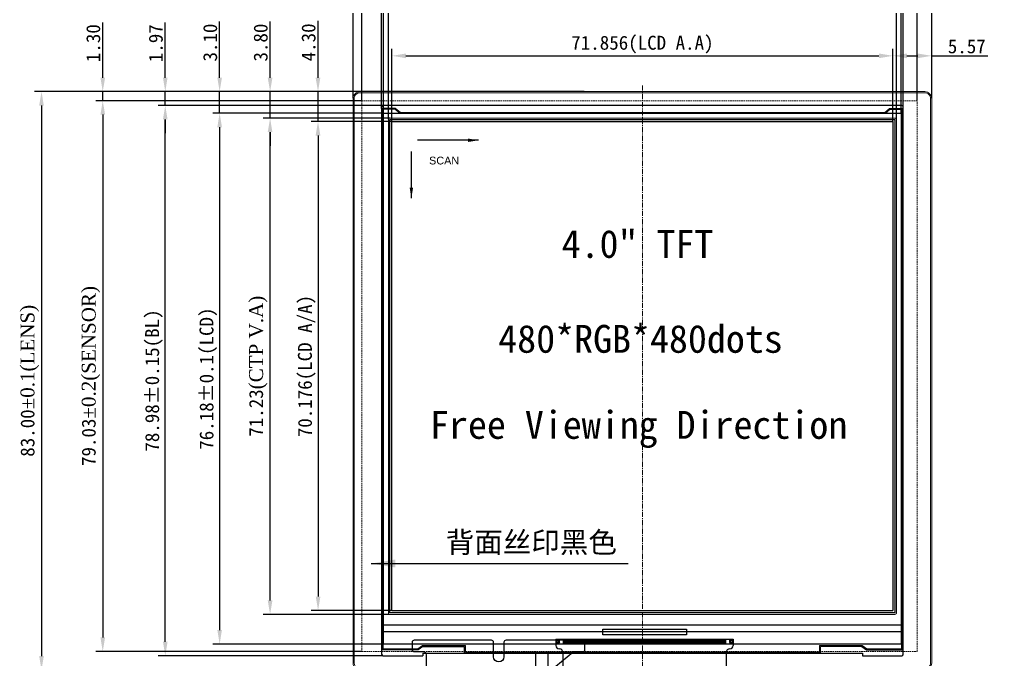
# Model space of a CAD drawing. Header units: inches. Extents: x 3729 to 5100, y 234 to 962.
# Drawn here: x 3818.2 to 3959.2, y 787.5 to 879.3 of the extents above; entities that cross this region are included whole.
import ezdxf

# ---------------------------------------------------------------- set-up
doc = ezdxf.new("R2010")
doc.units = ezdxf.units.IN
doc.header["$MEASUREMENT"] = 0
doc.linetypes.add('_DASH', pattern=[0.6, 0.4, -0.2])
doc.linetypes.add('CENTERX2', pattern=[4, 2.5, -0.5, 0.5, -0.5])
for name, color, linetype in [('bl', 2, 'Continuous'), ('DIM', 3, 'Continuous'), ('FPC', 40, 'Continuous'), ('Lens', 6, 'Continuous'), ('M-LCD', 4, 'Continuous'), ('SESNOR', 7, 'Continuous'), ('保护膜', 3, 'Continuous'), ('修改标记', 10, 'Continuous')]:
    doc.layers.add(name, color=color, linetype=linetype)
doc.layers.add('center', color=10, linetype='CENTERX2', lineweight=9)
doc.styles.add('Arial', font='ARIAL.TTF', dxfattribs={"width": 0.85, "oblique": 8})
doc.styles.get("Standard").update_dxf_attribs({"font": 'TIMES.TTF'})
doc.styles.add('宋体', font='NSimSun.ttf')
doc.dimstyles.new('dwp', dxfattribs={"dimtxt": 2, "dimasz": 2, "dimexe": 1, "dimexo": 0.0625, "dimgap": 0.35, "dimtad": 1, "dimzin": 1, "dimdsep": 46, "dimtxsty": '宋体', "dimcen": 2.5, "dimclrd": 3, "dimclre": 3, "dimclrt": 3, "dimazin": 0, "dimtp": 0.3, "dimtm": 0.3, "dimtfac": 1, "dimtmove": 0, "dimatfit": 3, "dimfxl": 0, "dimarcsym": 0})
doc.dimstyles.new('ISO-25', dxfattribs={"dimtxt": 2, "dimasz": 1.5, "dimexe": 0.5, "dimexo": 0.5, "dimgap": 0.2, "dimtad": 0, "dimdsep": 46, "dimtxsty": 'Standard', "dimcen": 0.5, "dimclrd": 256, "dimclre": 256, "dimclrt": 256, "dimadec": 0, "dimazin": 0, "dimtfac": 1, "dimtmove": 0, "dimatfit": 3, "dimfxl": 0, "dimlwd": -1, "dimlwe": -1, "dimarcsym": 0})
doc.dimstyles.get("Standard").update_dxf_attribs({"dimtxt": 0.8, "dimasz": 0.5, "dimexe": 0.5, "dimexo": 0.5, "dimgap": 0.09, "dimtad": 0, "dimdec": 4, "dimzin": 0, "dimdsep": 46, "dimtxsty": 'Standard', "dimcen": 0.5, "dimadec": 0, "dimazin": 0, "dimtfac": 1, "dimtdec": 4, "dimtofl": 0, "dimtmove": 0, "dimatfit": 3, "dimfxl": 0, "dimtolj": 1, "dimtzin": 0, "dimarcsym": 0})

# ---------------------------------------------------------------- blocks, each defined once
blk = doc.blocks.new('*D153')
at = {"color": 3, "lineweight": -2}
for p, q in [((3871.6, 864.72), (3871.6, 875.1)), ((3873.6, 874.1), (3941.46, 874.1)), ((3943.46, 864.72), (3943.46, 875.1))]:
    blk.add_line(p, q, dxfattribs=at)
at = {"color": 3}
for points in [[(3873.6, 874.43), (3873.6, 873.76), (3871.6, 874.1)], [(3941.46, 874.43), (3941.46, 873.76), (3943.46, 874.1)]]:
    blk.add_solid(points, dxfattribs=at)
at = {"layer": 'DEFPOINTS', "color": 0}
for p in [(3943.46, 874.1), (3871.6, 864.66), (3943.46, 864.66)]:
    blk.add_point(p, dxfattribs=at)
at = {"color": 3, "insert": (3907.53, 875.71), "char_height": 2, "attachment_point": 5, "style": '宋体'}
blk.add_mtext('71.856(LCD A.A)', dxfattribs=at)
blk = doc.blocks.new('*D154')
at = {"color": 3, "lineweight": -2}
for p, q in [((3870.4, 865.92), (3870.4, 888.35)), ((3944.66, 865.92), (3944.66, 888.35)), ((3872.4, 887.35), (3942.66, 887.35))]:
    blk.add_line(p, q, dxfattribs=at)
at = {"color": 3}
for points in [[(3872.4, 887.69), (3872.4, 887.02), (3870.4, 887.35)], [(3942.66, 887.69), (3942.66, 887.02), (3944.66, 887.35)]]:
    blk.add_solid(points, dxfattribs=at)
at = {"layer": 'DEFPOINTS', "color": 0}
for p in [(3944.66, 887.35), (3870.4, 865.86), (3944.66, 865.86)]:
    blk.add_point(p, dxfattribs=at)
at = {"color": 3, "insert": (3907.53, 888.97), "char_height": 2, "attachment_point": 5, "style": '宋体'}
blk.add_mtext('74.26±0.1(LCD)', dxfattribs=at)
blk = doc.blocks.new('*D155')
at = {"color": 3, "lineweight": -2}
for p, q in [((3870.11, 866.85), (3870.11, 894.7)), ((3944.94, 866.85), (3944.94, 894.7)), ((3872.11, 893.7), (3942.94, 893.7))]:
    blk.add_line(p, q, dxfattribs=at)
at = {"color": 3}
for points in [[(3872.11, 894.03), (3872.11, 893.36), (3870.11, 893.7)], [(3942.94, 894.03), (3942.94, 893.36), (3944.94, 893.7)]]:
    blk.add_solid(points, dxfattribs=at)
at = {"layer": 'DEFPOINTS', "color": 0}
for p in [(3944.94, 893.7), (3870.11, 866.78), (3944.94, 866.78)]:
    blk.add_point(p, dxfattribs=at)
at = {"color": 3, "insert": (3907.53, 895.31), "char_height": 2, "attachment_point": 5, "style": '宋体'}
blk.add_mtext('74.83±0.15(BL)', dxfattribs=at)
blk = doc.blocks.new('*D156')
at = {"color": 3, "lineweight": -2}
for p, q in [((3871.54, 864.66), (3860, 864.66)), ((3861, 862.66), (3861, 796.48)), ((3871.54, 794.48), (3860, 794.48))]:
    blk.add_line(p, q, dxfattribs=at)
at = {"color": 3}
for points in [[(3860.67, 862.66), (3861.33, 862.66), (3861, 864.66)], [(3860.67, 796.48), (3861.33, 796.48), (3861, 794.48)]]:
    blk.add_solid(points, dxfattribs=at)
at = {"layer": 'DEFPOINTS', "color": 0}
for p in [(3871.6, 864.66), (3861, 794.48), (3871.6, 794.48)]:
    blk.add_point(p, dxfattribs=at)
at = {"color": 3, "insert": (3859.38, 829.57), "char_height": 2, "attachment_point": 5, "rotation": 90, "style": '宋体'}
blk.add_mtext('70.176(LCD A/A)', dxfattribs=at)
blk = doc.blocks.new('*D157')
at = {"color": 3, "lineweight": -2}
for p, q in [((3870.34, 865.86), (3845.88, 865.86)), ((3846.88, 863.86), (3846.88, 791.68)), ((3870.34, 789.68), (3845.88, 789.68))]:
    blk.add_line(p, q, dxfattribs=at)
at = {"color": 3}
for points in [[(3846.55, 863.86), (3847.21, 863.86), (3846.88, 865.86)], [(3846.55, 791.68), (3847.21, 791.68), (3846.88, 789.68)]]:
    blk.add_solid(points, dxfattribs=at)
at = {"layer": 'DEFPOINTS', "color": 0}
for p in [(3870.4, 865.86), (3846.88, 789.68), (3870.4, 789.68)]:
    blk.add_point(p, dxfattribs=at)
at = {"color": 3, "insert": (3845.26, 827.77), "char_height": 2, "attachment_point": 5, "rotation": 90, "style": '宋体'}
blk.add_mtext('76.18±0.1(LCD)', dxfattribs=at)
blk = doc.blocks.new('*D158')
at = {"color": 3, "lineweight": -2}
for p, q in [((3870.25, 866.98), (3838.08, 866.98)), ((3839.08, 790.01), (3839.08, 864.98)), ((3870.25, 788.01), (3838.08, 788.01))]:
    blk.add_line(p, q, dxfattribs=at)
at = {"color": 3}
for points in [[(3838.75, 864.98), (3839.41, 864.98), (3839.08, 866.98)], [(3838.75, 790.01), (3839.41, 790.01), (3839.08, 788.01)]]:
    blk.add_solid(points, dxfattribs=at)
at = {"layer": 'DEFPOINTS', "color": 0}
for p in [(3839.08, 866.98), (3870.31, 866.98), (3870.31, 788.01)]:
    blk.add_point(p, dxfattribs=at)
at = {"color": 3, "insert": (3837.46, 827.5), "char_height": 2, "attachment_point": 5, "rotation": 90, "style": '宋体'}
blk.add_mtext('78.98±0.15(BL)', dxfattribs=at)
blk = doc.blocks.new('*D159')
at = {"color": 3, "lineweight": -2}
for p, q in [((3943.46, 864.72), (3943.46, 875.1)), ((3945.46, 874.1), (3947.03, 874.1)), ((3949.03, 868.02), (3949.03, 875.1)), ((3949.03, 874.1), (3957.08, 874.1))]:
    blk.add_line(p, q, dxfattribs=at)
at = {"color": 3}
for points in [[(3945.46, 874.43), (3945.46, 873.76), (3943.46, 874.1)], [(3947.03, 874.43), (3947.03, 873.76), (3949.03, 874.1)]]:
    blk.add_solid(points, dxfattribs=at)
at = {"layer": 'DEFPOINTS', "color": 0}
for p in [(3949.03, 874.1), (3949.03, 867.96), (3943.46, 864.66)]:
    blk.add_point(p, dxfattribs=at)
at = {"color": 3, "insert": (3954.06, 875.45), "char_height": 2, "attachment_point": 5, "style": '宋体'}
blk.add_mtext('5.57', dxfattribs=at)
blk = doc.blocks.new('*D160')
at = {"color": 3, "lineweight": -2}
for p, q in [((3860.99, 870.96), (3860.99, 879.1)), ((3867.24, 868.96), (3859.99, 868.96)), ((3860.99, 864.66), (3860.99, 868.96)), ((3871.54, 864.66), (3859.99, 864.66)), ((3860.99, 862.66), (3860.99, 860.66))]:
    blk.add_line(p, q, dxfattribs=at)
at = {"color": 3}
for points in [[(3860.65, 870.96), (3861.32, 870.96), (3860.99, 868.96)], [(3860.65, 862.66), (3861.32, 862.66), (3860.99, 864.66)]]:
    blk.add_solid(points, dxfattribs=at)
at = {"layer": 'DEFPOINTS', "color": 0}
for p in [(3860.99, 868.96), (3867.3, 868.96), (3871.6, 864.66)]:
    blk.add_point(p, dxfattribs=at)
at = {"color": 3, "insert": (3859.64, 876.03), "char_height": 2, "attachment_point": 5, "rotation": 90, "style": '宋体'}
blk.add_mtext('4.30', dxfattribs=at)
blk = doc.blocks.new('*D161')
at = {"color": 3, "lineweight": -2}
for p, q in [((3846.88, 870.96), (3846.88, 879.04)), ((3866.97, 868.96), (3845.88, 868.96)), ((3846.88, 865.86), (3846.88, 868.96)), ((3870.34, 865.86), (3845.88, 865.86)), ((3846.88, 863.86), (3846.88, 861.86))]:
    blk.add_line(p, q, dxfattribs=at)
at = {"color": 3}
for points in [[(3846.55, 870.96), (3847.21, 870.96), (3846.88, 868.96)], [(3846.55, 863.86), (3847.21, 863.86), (3846.88, 865.86)]]:
    blk.add_solid(points, dxfattribs=at)
at = {"layer": 'DEFPOINTS', "color": 0}
for p in [(3846.88, 868.96), (3867.03, 868.96), (3870.4, 865.86)]:
    blk.add_point(p, dxfattribs=at)
at = {"color": 3, "insert": (3845.53, 876), "char_height": 2, "attachment_point": 5, "rotation": 90, "style": '宋体'}
blk.add_mtext('3.10', dxfattribs=at)
blk = doc.blocks.new('FGHRFD')
at = {"layer": 'DIM'}
h = blk.add_hatch(dxfattribs=at)
h.set_pattern_fill('ANSI37', color=256, scale=0.4)
h.set_pattern_definition([(45, (-15971.9315, 6707.6964), (-0.89802561, 0.89802561), []), (135, (-15971.9315, 6707.6964), (-0.89802561, -0.89802561), [])])
h.paths.add_polyline_path([(3477.15, 355.27, 0.414214), (3477.45, 355.57), (3477.45, 358.97), (3473.95, 358.97), (3473.95, 355.57, 0.414214), (3474.25, 355.27)])
at = {"layer": 'DIM', "color": 0}
blk.add_line((3477.45, 358.97), (3473.95, 358.97), dxfattribs=at)
at = {"layer": 'FPC'}
for p, q in [((3484.9, 384.01), (3466.5, 384.01)), ((3478.45, 371.11), (3472.95, 371.11))]:
    blk.add_line(p, q, dxfattribs=at)
blk.add_lwpolyline([(3483.9, 371.11, 0.414214), (3484.9, 372.11), (3484.9, 385.85, -0.22442), (3485.09, 386.24), (3487.54, 388.25, -0.173652), (3487.85, 388.36), (3489.07, 388.36, 0.414214), (3489.27, 388.56), (3489.27, 389.66, 0.414214), (3488.97, 389.96), (3477.95, 389.96, 0.414214), (3477.65, 389.66), (3477.65, 387.59, -1), (3476.15, 387.59), (3476.15, 389.66, 0.414214), (3475.85, 389.96), (3464.78, 389.96, 0.414214), (3464.48, 389.66), (3464.48, 388.56, 0.414214), (3464.68, 388.36), (3466, 388.36, -0.414214), (3466.5, 387.86), (3466.5, 372.11, 0.414214), (3467.5, 371.11), (3472.95, 371.11), (3478.45, 371.11)], format="xyb", close=True, dxfattribs=at)
for points in [[(3472.95, 371.11, -0.414214), (3473.95, 370.11), (3473.95, 355.57, 0.414214), (3474.25, 355.27), (3477.2, 355.27)], [(3475.63, 355.27), (3477.15, 355.27, 0.414214), (3477.45, 355.57), (3477.45, 370.11, -0.414214), (3478.45, 371.11)]]:
    blk.add_lwpolyline(points, format="xyb", dxfattribs=at)
at = {"layer": 'Lens', "linetype": 'Continuous', "lineweight": 13, "ltscale": 1.88763}
blk.add_lwpolyline([(3535.33, 385.69), (3538.01, 385.69, 0.414214), (3539.01, 386.69), (3539.01, 467.69, 0.414214), (3538.01, 468.69), (3457.01, 468.69, 0.414214), (3456.01, 467.69), (3456.01, 386.69, 0.414214), (3457.01, 385.69), (3538.01, 385.69)], format="xyb", dxfattribs=at)
at = {"layer": 'Lens', "linetype": 'Continuous', "lineweight": 13, "ltscale": 0.528153}
blk.add_lwpolyline([(3461.28, 393.66), (3533.74, 393.66, 0.414214), (3533.94, 393.86), (3533.94, 464.69, 0.414214), (3533.74, 464.89), (3461.28, 464.89, 0.414214), (3461.08, 464.69), (3461.08, 393.86, 0.414214)], format="xyb", close=True, dxfattribs=at)
at = {"layer": '保护膜', "linetype": 'Continuous', "lineweight": 13, "ltscale": 1.88763}
blk.add_lwpolyline([(3538.01, 385.84, 0.414214), (3538.86, 386.69), (3538.86, 467.69, 0.414214), (3538.01, 468.54), (3457.01, 468.54, 0.414214), (3456.16, 467.69), (3456.16, 386.69, 0.306979), (3456.7, 385.9, -0.306979), (3457.01, 385.43), (3457.01, 380.34, 0.414214), (3457.51, 379.84), (3462.51, 379.84, 0.414214), (3463.01, 380.34), (3463.01, 385.34, -0.414214), (3463.51, 385.84), (3538.01, 385.84)], format="xyb", dxfattribs=at)
blk = doc.blocks.new('*D174')
at = {"color": 3, "lineweight": -2}
for p, q in [((3866.03, 868.02), (3866.03, 907.5)), ((3868.03, 906.5), (3947.03, 906.5)), ((3949.03, 868.02), (3949.03, 907.5))]:
    blk.add_line(p, q, dxfattribs=at)
at = {"color": 3}
for points in [[(3868.03, 906.83), (3868.03, 906.16), (3866.03, 906.5)], [(3947.03, 906.83), (3947.03, 906.16), (3949.03, 906.5)]]:
    blk.add_solid(points, dxfattribs=at)
at = {"layer": 'DEFPOINTS', "color": 0}
for p in [(3949.03, 906.5), (3866.03, 867.96), (3949.03, 867.96)]:
    blk.add_point(p, dxfattribs=at)
at = {"color": 3, "insert": (3907.53, 908.11), "char_height": 2, "attachment_point": 5, "style": '宋体'}
blk.add_mtext('83.00%%p0.1(LENS)', dxfattribs=at)
blk = doc.blocks.new('*D175')
at = {"color": 3, "lineweight": -2}
for p, q in [((3866.97, 868.96), (3820.33, 868.96)), ((3821.33, 866.96), (3821.33, 787.96)), ((3866.97, 785.96), (3820.33, 785.96))]:
    blk.add_line(p, q, dxfattribs=at)
at = {"color": 3}
for points in [[(3820.99, 866.96), (3821.66, 866.96), (3821.33, 868.96)], [(3820.99, 787.96), (3821.66, 787.96), (3821.33, 785.96)]]:
    blk.add_solid(points, dxfattribs=at)
at = {"layer": 'DEFPOINTS', "color": 0}
for p in [(3867.03, 868.96), (3821.33, 785.96), (3867.03, 785.96)]:
    blk.add_point(p, dxfattribs=at)
at = {"color": 3, "insert": (3819.64, 827.46), "char_height": 2, "attachment_point": 5, "rotation": 90, "style": '宋体'}
blk.add_mtext('83.00{\\fTimes New Roman|b0|i0|c134|p18;%%p0.1(LENS)}', dxfattribs=at)
blk = doc.blocks.new('*D176')
at = {"color": 3, "lineweight": -2}
for p, q in [((3871.36, 865.16), (3853.12, 865.16)), ((3854.12, 795.93), (3854.12, 863.16)), ((3871.24, 793.93), (3853.12, 793.93))]:
    blk.add_line(p, q, dxfattribs=at)
at = {"color": 3}
for points in [[(3853.78, 863.16), (3854.45, 863.16), (3854.12, 865.16)], [(3853.78, 795.93), (3854.45, 795.93), (3854.12, 793.93)]]:
    blk.add_solid(points, dxfattribs=at)
at = {"layer": 'DEFPOINTS', "color": 0}
for p in [(3854.12, 865.16), (3871.42, 865.16), (3871.3, 793.93)]:
    blk.add_point(p, dxfattribs=at)
at = {"color": 3, "insert": (3852.43, 829.55), "char_height": 2, "attachment_point": 5, "rotation": 90, "style": '宋体'}
blk.add_mtext('71.23{\\fTimes New Roman|b0|i0|c134|p18;(CTP V.A)}', dxfattribs=at)
blk = doc.blocks.new('*D177')
at = {"color": 3, "lineweight": -2}
for p, q in [((3871.1, 865.02), (3871.1, 882.24)), ((3873.1, 881.24), (3941.96, 881.24)), ((3943.96, 865.02), (3943.96, 882.24))]:
    blk.add_line(p, q, dxfattribs=at)
at = {"color": 3}
for points in [[(3873.1, 881.57), (3873.1, 880.9), (3871.1, 881.24)], [(3941.96, 881.57), (3941.96, 880.9), (3943.96, 881.24)]]:
    blk.add_solid(points, dxfattribs=at)
at = {"layer": 'DEFPOINTS', "color": 0}
for p in [(3943.96, 881.24), (3871.1, 864.96), (3943.96, 864.96)]:
    blk.add_point(p, dxfattribs=at)
at = {"color": 3, "insert": (3907.53, 882.85), "char_height": 2, "attachment_point": 5, "style": '宋体'}
blk.add_mtext('72.86(CTP V.A)', dxfattribs=at)
blk = doc.blocks.new('*D178')
at = {"color": 3, "lineweight": -2}
for p, q in [((3867.3, 867.72), (3867.3, 901.3)), ((3946.96, 867.72), (3946.96, 901.3)), ((3869.3, 900.3), (3944.96, 900.3))]:
    blk.add_line(p, q, dxfattribs=at)
at = {"color": 3}
for points in [[(3869.3, 900.63), (3869.3, 899.97), (3867.3, 900.3)], [(3944.96, 900.63), (3944.96, 899.97), (3946.96, 900.3)]]:
    blk.add_solid(points, dxfattribs=at)
at = {"layer": 'DEFPOINTS', "color": 0}
for p in [(3946.96, 900.3), (3867.3, 867.66), (3946.96, 867.66)]:
    blk.add_point(p, dxfattribs=at)
at = {"color": 3, "insert": (3907.13, 901.92), "char_height": 2, "attachment_point": 5, "style": '宋体'}
blk.add_mtext('79.66%%p0.2(SENSOR)', dxfattribs=at)
blk = doc.blocks.new('*D179')
at = {"color": 3, "lineweight": -2}
for p, q in [((3867.24, 867.66), (3829.11, 867.66)), ((3830.11, 865.66), (3830.11, 790.63)), ((3867.24, 788.63), (3829.11, 788.63))]:
    blk.add_line(p, q, dxfattribs=at)
at = {"color": 3}
for points in [[(3829.78, 865.66), (3830.45, 865.66), (3830.11, 867.66)], [(3829.78, 790.63), (3830.45, 790.63), (3830.11, 788.63)]]:
    blk.add_solid(points, dxfattribs=at)
at = {"layer": 'DEFPOINTS', "color": 0}
for p in [(3867.3, 867.66), (3830.11, 788.63), (3867.3, 788.63)]:
    blk.add_point(p, dxfattribs=at)
at = {"color": 3, "insert": (3828.42, 828.15), "char_height": 2, "attachment_point": 5, "rotation": 90, "style": '宋体'}
blk.add_mtext('79.03{\\fTimes New Roman|b0|i0|c134|p18;%%p0.2(SENSOR)}', dxfattribs=at)
blk = doc.blocks.new('*D180')
at = {"color": 3, "lineweight": -2}
for p, q in [((3854.12, 870.96), (3854.12, 879.04)), ((3866.97, 868.96), (3853.12, 868.96)), ((3854.12, 865.16), (3854.12, 868.96)), ((3871.34, 865.16), (3853.12, 865.16)), ((3854.12, 863.16), (3854.12, 861.16))]:
    blk.add_line(p, q, dxfattribs=at)
at = {"color": 3}
for points in [[(3853.78, 870.96), (3854.45, 870.96), (3854.12, 868.96)], [(3853.78, 863.16), (3854.45, 863.16), (3854.12, 865.16)]]:
    blk.add_solid(points, dxfattribs=at)
at = {"layer": 'DEFPOINTS', "color": 0}
for p in [(3854.12, 868.96), (3867.03, 868.96), (3871.41, 865.16)]:
    blk.add_point(p, dxfattribs=at)
at = {"color": 3, "insert": (3852.77, 876), "char_height": 2, "attachment_point": 5, "rotation": 90, "style": '宋体'}
blk.add_mtext('3.80', dxfattribs=at)
blk = doc.blocks.new('*D181')
at = {"color": 3, "lineweight": -2}
for p, q in [((3830.11, 870.96), (3830.11, 878.88)), ((3899.19, 868.96), (3829.11, 868.96)), ((3830.11, 867.66), (3830.11, 868.96)), ((3867.24, 867.66), (3829.11, 867.66)), ((3830.11, 865.66), (3830.11, 863.66))]:
    blk.add_line(p, q, dxfattribs=at)
at = {"color": 3}
for points in [[(3829.78, 870.96), (3830.45, 870.96), (3830.11, 868.96)], [(3829.78, 865.66), (3830.45, 865.66), (3830.11, 867.66)]]:
    blk.add_solid(points, dxfattribs=at)
at = {"layer": 'DEFPOINTS', "color": 0}
for p in [(3830.11, 868.96), (3899.26, 868.96), (3867.3, 867.66)]:
    blk.add_point(p, dxfattribs=at)
at = {"color": 3, "insert": (3828.76, 875.92), "char_height": 2, "attachment_point": 5, "rotation": 90, "style": '宋体'}
blk.add_mtext('1.30', dxfattribs=at)
blk = doc.blocks.new('*D182')
at = {"color": 3, "lineweight": -2}
for p, q in [((3839.08, 870.96), (3839.08, 878.86)), ((3866.97, 868.96), (3838.08, 868.96)), ((3839.08, 866.98), (3839.08, 868.96)), ((3870.25, 866.98), (3838.08, 866.98)), ((3839.08, 864.98), (3839.08, 862.98))]:
    blk.add_line(p, q, dxfattribs=at)
at = {"color": 3}
for points in [[(3838.75, 870.96), (3839.41, 870.96), (3839.08, 868.96)], [(3838.75, 864.98), (3839.41, 864.98), (3839.08, 866.98)]]:
    blk.add_solid(points, dxfattribs=at)
at = {"layer": 'DEFPOINTS', "color": 0}
for p in [(3839.08, 868.96), (3867.03, 868.96), (3870.31, 866.98)]:
    blk.add_point(p, dxfattribs=at)
at = {"color": 3, "insert": (3837.73, 875.91), "char_height": 2, "attachment_point": 5, "rotation": 90, "style": '宋体'}
blk.add_mtext('1.97', dxfattribs=at)
blk = doc.blocks.new('*D183')
at = {"color": 3, "lineweight": -2}
for p, q in [((3943.96, 865.02), (3943.96, 882.24)), ((3945.96, 881.24), (3947.03, 881.24)), ((3949.03, 868.02), (3949.03, 882.24)), ((3949.03, 881.24), (3957.08, 881.24))]:
    blk.add_line(p, q, dxfattribs=at)
at = {"color": 3}
for points in [[(3945.96, 881.57), (3945.96, 880.9), (3943.96, 881.24)], [(3947.03, 881.57), (3947.03, 880.9), (3949.03, 881.24)]]:
    blk.add_solid(points, dxfattribs=at)
at = {"layer": 'DEFPOINTS', "color": 0}
for p in [(3949.03, 881.24), (3949.03, 867.96), (3943.96, 864.96)]:
    blk.add_point(p, dxfattribs=at)
at = {"color": 3, "insert": (3954.06, 882.59), "char_height": 2, "attachment_point": 5, "style": '宋体'}
blk.add_mtext('5.07', dxfattribs=at)
blk = doc.blocks.new('*D184')
at = {"color": 3, "lineweight": -2}
for p, q in [((3946.96, 867.78), (3946.96, 901.3)), ((3949.03, 868.02), (3949.03, 901.3)), ((3944.96, 900.3), (3942.96, 900.3)), ((3946.96, 900.3), (3949.03, 900.3)), ((3951.03, 900.3), (3959.11, 900.3))]:
    blk.add_line(p, q, dxfattribs=at)
at = {"color": 3}
for points in [[(3944.96, 900.63), (3944.96, 899.97), (3946.96, 900.3)], [(3951.03, 900.63), (3951.03, 899.97), (3949.03, 900.3)]]:
    blk.add_solid(points, dxfattribs=at)
at = {"layer": 'DEFPOINTS', "color": 0}
for p in [(3949.03, 900.3), (3946.96, 867.72), (3949.03, 867.96)]:
    blk.add_point(p, dxfattribs=at)
at = {"color": 3, "insert": (3956.07, 901.65), "char_height": 2, "attachment_point": 5, "style": '宋体'}
blk.add_mtext('2.07', dxfattribs=at)
blk = doc.blocks.new('*D185')
at = {"color": 3, "lineweight": -2}
for p, q in [((3944.94, 866.62), (3944.94, 894.7)), ((3949.03, 868.02), (3949.03, 894.7)), ((3942.94, 893.7), (3940.94, 893.7)), ((3944.94, 893.7), (3949.03, 893.7)), ((3951.03, 893.7), (3959.16, 893.7))]:
    blk.add_line(p, q, dxfattribs=at)
at = {"color": 3}
for points in [[(3942.94, 894.03), (3942.94, 893.36), (3944.94, 893.7)], [(3951.03, 894.03), (3951.03, 893.36), (3949.03, 893.7)]]:
    blk.add_solid(points, dxfattribs=at)
at = {"layer": 'DEFPOINTS', "color": 0}
for p in [(3949.03, 893.7), (3949.03, 867.96), (3944.94, 866.56)]:
    blk.add_point(p, dxfattribs=at)
at = {"color": 3, "insert": (3956.09, 895.05), "char_height": 2, "attachment_point": 5, "style": '宋体'}
blk.add_mtext('4.09', dxfattribs=at)
blk = doc.blocks.new('*D186')
at = {"color": 3, "lineweight": -2}
for p, q in [((3944.66, 865.92), (3944.66, 888.35)), ((3949.03, 868.02), (3949.03, 888.35)), ((3942.66, 887.35), (3940.66, 887.35)), ((3944.66, 887.35), (3949.03, 887.35)), ((3951.03, 887.35), (3959.15, 887.35))]:
    blk.add_line(p, q, dxfattribs=at)
at = {"color": 3}
for points in [[(3942.66, 887.69), (3942.66, 887.02), (3944.66, 887.35)], [(3951.03, 887.69), (3951.03, 887.02), (3949.03, 887.35)]]:
    blk.add_solid(points, dxfattribs=at)
at = {"layer": 'DEFPOINTS', "color": 0}
for p in [(3949.03, 887.35), (3949.03, 867.96), (3944.66, 865.86)]:
    blk.add_point(p, dxfattribs=at)
at = {"color": 3, "insert": (3956.09, 888.7), "char_height": 2, "attachment_point": 5, "style": '宋体'}
blk.add_mtext('4.37', dxfattribs=at)
blk = doc.blocks.new('3.95 HSD')
at = {"layer": 'M-LCD', "color": 6}
for p, q in [((574.25, 1428.03), (648.51, 1428.03)), ((648.51, 1428.03), (648.51, 1351.85)), ((574.25, 1351.85), (574.25, 1428.02)), ((575.45, 1356.65), (575.45, 1426.83)), ((575.45, 1426.83), (647.31, 1426.83)), ((647.31, 1426.83), (647.31, 1356.65)), ((575.45, 1356.65), (647.31, 1356.65)), ((648.51, 1354.55), (574.25, 1354.55)), ((599.19, 1352.3), (598.97, 1352.3)), ((599.19, 1352.18), (598.97, 1352.18)), ((599.19, 1352.3), (599.19, 1352.52)), ((599.19, 1351.96), (599.19, 1352.18)), ((599.31, 1352.3), (599.31, 1352.52)), ((599.53, 1352.3), (599.31, 1352.3)), ((599.31, 1351.96), (599.31, 1352.18)), ((599.53, 1352.18), (599.31, 1352.18)), ((624.07, 1352.3), (623.85, 1352.3)), ((624.07, 1352.18), (623.85, 1352.18)), ((624.07, 1352.3), (624.07, 1352.52)), ((624.07, 1351.96), (624.07, 1352.18)), ((624.19, 1352.3), (624.19, 1352.52)), ((624.41, 1352.3), (624.19, 1352.3)), ((624.41, 1352.18), (624.19, 1352.18)), ((624.19, 1351.96), (624.19, 1352.18)), ((648.51, 1351.85), (574.25, 1351.85))]:
    blk.add_line(p, q, dxfattribs=at)
for points in [[(605.69, 1353.98), (617.69, 1353.98), (617.69, 1353.18), (605.69, 1353.18)], [(600.08, 1352.55), (600.16, 1352.55), (600.16, 1351.95), (600.08, 1351.95)], [(600.21, 1352.55), (600.29, 1352.55), (600.29, 1351.95), (600.21, 1351.95)], [(600.34, 1352.55), (600.42, 1352.55), (600.42, 1351.95), (600.34, 1351.95)], [(600.47, 1352.55), (600.55, 1352.55), (600.55, 1351.95), (600.47, 1351.95)], [(600.6, 1352.55), (600.68, 1352.55), (600.68, 1351.95), (600.6, 1351.95)], [(600.73, 1352.55), (600.81, 1352.55), (600.81, 1351.95), (600.73, 1351.95)], [(600.86, 1352.55), (600.94, 1352.55), (600.94, 1351.95), (600.86, 1351.95)], [(600.99, 1352.55), (601.07, 1352.55), (601.07, 1351.95), (600.99, 1351.95)], [(601.12, 1352.55), (601.2, 1352.55), (601.2, 1351.95), (601.12, 1351.95)], [(601.25, 1352.55), (601.33, 1352.55), (601.33, 1351.95), (601.25, 1351.95)], [(601.38, 1352.55), (601.46, 1352.55), (601.46, 1351.95), (601.38, 1351.95)], [(601.51, 1352.55), (601.59, 1352.55), (601.59, 1351.95), (601.51, 1351.95)], [(601.64, 1352.55), (601.72, 1352.55), (601.72, 1351.95), (601.64, 1351.95)], [(601.77, 1352.55), (601.85, 1352.55), (601.85, 1351.95), (601.77, 1351.95)], [(601.9, 1352.55), (601.98, 1352.55), (601.98, 1351.95), (601.9, 1351.95)], [(602.03, 1352.55), (602.11, 1352.55), (602.11, 1351.95), (602.03, 1351.95)], [(602.16, 1352.55), (602.24, 1352.55), (602.24, 1351.95), (602.16, 1351.95)], [(602.29, 1352.55), (602.37, 1352.55), (602.37, 1351.95), (602.29, 1351.95)], [(602.42, 1352.55), (602.5, 1352.55), (602.5, 1351.95), (602.42, 1351.95)], [(602.55, 1352.55), (602.63, 1352.55), (602.63, 1351.95), (602.55, 1351.95)], [(602.68, 1352.55), (602.76, 1352.55), (602.76, 1351.95), (602.68, 1351.95)], [(602.81, 1352.55), (602.89, 1352.55), (602.89, 1351.95), (602.81, 1351.95)], [(602.94, 1352.55), (603.02, 1352.55), (603.02, 1351.95), (602.94, 1351.95)], [(603.07, 1352.55), (603.15, 1352.55), (603.15, 1351.95), (603.07, 1351.95)], [(603.2, 1352.55), (603.28, 1352.55), (603.28, 1351.95), (603.2, 1351.95)], [(603.33, 1352.55), (603.41, 1352.55), (603.41, 1351.95), (603.33, 1351.95)], [(603.46, 1352.55), (603.54, 1352.55), (603.54, 1351.95), (603.46, 1351.95)], [(603.59, 1352.55), (603.67, 1352.55), (603.67, 1351.95), (603.59, 1351.95)], [(603.72, 1352.55), (603.8, 1352.55), (603.8, 1351.95), (603.72, 1351.95)], [(603.85, 1352.55), (603.93, 1352.55), (603.93, 1351.95), (603.85, 1351.95)], [(603.98, 1352.55), (604.06, 1352.55), (604.06, 1351.95), (603.98, 1351.95)], [(604.11, 1352.55), (604.19, 1352.55), (604.19, 1351.95), (604.11, 1351.95)], [(604.24, 1352.55), (604.32, 1352.55), (604.32, 1351.95), (604.24, 1351.95)], [(604.37, 1352.55), (604.45, 1352.55), (604.45, 1351.95), (604.37, 1351.95)], [(604.5, 1352.55), (604.58, 1352.55), (604.58, 1351.95), (604.5, 1351.95)], [(604.63, 1352.55), (604.71, 1352.55), (604.71, 1351.95), (604.63, 1351.95)], [(604.76, 1352.55), (604.84, 1352.55), (604.84, 1351.95), (604.76, 1351.95)], [(604.89, 1352.55), (604.97, 1352.55), (604.97, 1351.95), (604.89, 1351.95)], [(605.02, 1352.55), (605.1, 1352.55), (605.1, 1351.95), (605.02, 1351.95)], [(605.15, 1352.55), (605.23, 1352.55), (605.23, 1351.95), (605.15, 1351.95)], [(605.28, 1352.55), (605.36, 1352.55), (605.36, 1351.95), (605.28, 1351.95)], [(605.41, 1352.55), (605.49, 1352.55), (605.49, 1351.95), (605.41, 1351.95)], [(605.54, 1352.55), (605.62, 1352.55), (605.62, 1351.95), (605.54, 1351.95)], [(605.67, 1352.55), (605.75, 1352.55), (605.75, 1351.95), (605.67, 1351.95)], [(605.8, 1352.55), (605.88, 1352.55), (605.88, 1351.95), (605.8, 1351.95)], [(605.93, 1352.55), (606.01, 1352.55), (606.01, 1351.95), (605.93, 1351.95)], [(606.06, 1352.55), (606.14, 1352.55), (606.14, 1351.95), (606.06, 1351.95)], [(606.19, 1352.55), (606.27, 1352.55), (606.27, 1351.95), (606.19, 1351.95)], [(606.32, 1352.55), (606.4, 1352.55), (606.4, 1351.95), (606.32, 1351.95)], [(606.45, 1352.55), (606.53, 1352.55), (606.53, 1351.95), (606.45, 1351.95)], [(606.58, 1352.55), (606.66, 1352.55), (606.66, 1351.95), (606.58, 1351.95)], [(606.71, 1352.55), (606.79, 1352.55), (606.79, 1351.95), (606.71, 1351.95)], [(606.84, 1352.55), (606.92, 1352.55), (606.92, 1351.95), (606.84, 1351.95)], [(606.97, 1352.55), (607.05, 1352.55), (607.05, 1351.95), (606.97, 1351.95)], [(607.1, 1352.55), (607.18, 1352.55), (607.18, 1351.95), (607.1, 1351.95)], [(607.23, 1352.55), (607.31, 1352.55), (607.31, 1351.95), (607.23, 1351.95)], [(607.36, 1352.55), (607.44, 1352.55), (607.44, 1351.95), (607.36, 1351.95)], [(607.49, 1352.55), (607.57, 1352.55), (607.57, 1351.95), (607.49, 1351.95)], [(607.62, 1352.55), (607.7, 1352.55), (607.7, 1351.95), (607.62, 1351.95)], [(607.75, 1352.55), (607.83, 1352.55), (607.83, 1351.95), (607.75, 1351.95)], [(607.88, 1352.55), (607.96, 1352.55), (607.96, 1351.95), (607.88, 1351.95)], [(608.01, 1352.55), (608.09, 1352.55), (608.09, 1351.95), (608.01, 1351.95)], [(608.14, 1352.55), (608.22, 1352.55), (608.22, 1351.95), (608.14, 1351.95)], [(608.27, 1352.55), (608.35, 1352.55), (608.35, 1351.95), (608.27, 1351.95)], [(608.4, 1352.55), (608.48, 1352.55), (608.48, 1351.95), (608.4, 1351.95)], [(608.53, 1352.55), (608.61, 1352.55), (608.61, 1351.95), (608.53, 1351.95)], [(608.66, 1352.55), (608.74, 1352.55), (608.74, 1351.95), (608.66, 1351.95)], [(608.79, 1352.55), (608.87, 1352.55), (608.87, 1351.95), (608.79, 1351.95)], [(608.92, 1352.55), (609, 1352.55), (609, 1351.95), (608.92, 1351.95)], [(609.05, 1352.55), (609.13, 1352.55), (609.13, 1351.95), (609.05, 1351.95)], [(609.18, 1352.55), (609.26, 1352.55), (609.26, 1351.95), (609.18, 1351.95)], [(609.31, 1352.55), (609.39, 1352.55), (609.39, 1351.95), (609.31, 1351.95)], [(609.44, 1352.55), (609.52, 1352.55), (609.52, 1351.95), (609.44, 1351.95)], [(609.57, 1352.55), (609.65, 1352.55), (609.65, 1351.95), (609.57, 1351.95)], [(609.7, 1352.55), (609.78, 1352.55), (609.78, 1351.95), (609.7, 1351.95)], [(609.83, 1352.55), (609.91, 1352.55), (609.91, 1351.95), (609.83, 1351.95)], [(609.96, 1352.55), (610.04, 1352.55), (610.04, 1351.95), (609.96, 1351.95)], [(610.09, 1352.55), (610.17, 1352.55), (610.17, 1351.95), (610.09, 1351.95)], [(610.22, 1352.55), (610.3, 1352.55), (610.3, 1351.95), (610.22, 1351.95)], [(610.35, 1352.55), (610.43, 1352.55), (610.43, 1351.95), (610.35, 1351.95)], [(610.48, 1352.55), (610.56, 1352.55), (610.56, 1351.95), (610.48, 1351.95)], [(610.61, 1352.55), (610.69, 1352.55), (610.69, 1351.95), (610.61, 1351.95)], [(610.74, 1352.55), (610.82, 1352.55), (610.82, 1351.95), (610.74, 1351.95)], [(610.87, 1352.55), (610.95, 1352.55), (610.95, 1351.95), (610.87, 1351.95)], [(611, 1352.55), (611.08, 1352.55), (611.08, 1351.95), (611, 1351.95)], [(611.13, 1352.55), (611.21, 1352.55), (611.21, 1351.95), (611.13, 1351.95)], [(611.26, 1352.55), (611.34, 1352.55), (611.34, 1351.95), (611.26, 1351.95)], [(611.39, 1352.55), (611.47, 1352.55), (611.47, 1351.95), (611.39, 1351.95)], [(611.52, 1352.55), (611.6, 1352.55), (611.6, 1351.95), (611.52, 1351.95)], [(611.65, 1352.55), (611.73, 1352.55), (611.73, 1351.95), (611.65, 1351.95)], [(611.78, 1352.55), (611.86, 1352.55), (611.86, 1351.95), (611.78, 1351.95)], [(611.91, 1352.55), (611.99, 1352.55), (611.99, 1351.95), (611.91, 1351.95)], [(612.04, 1352.55), (612.12, 1352.55), (612.12, 1351.95), (612.04, 1351.95)], [(612.17, 1352.55), (612.25, 1352.55), (612.25, 1351.95), (612.17, 1351.95)], [(612.3, 1352.55), (612.38, 1352.55), (612.38, 1351.95), (612.3, 1351.95)], [(612.43, 1352.55), (612.51, 1352.55), (612.51, 1351.95), (612.43, 1351.95)], [(612.56, 1352.55), (612.64, 1352.55), (612.64, 1351.95), (612.56, 1351.95)], [(612.69, 1352.55), (612.77, 1352.55), (612.77, 1351.95), (612.69, 1351.95)], [(612.82, 1352.55), (612.9, 1352.55), (612.9, 1351.95), (612.82, 1351.95)], [(612.95, 1352.55), (613.03, 1352.55), (613.03, 1351.95), (612.95, 1351.95)], [(613.08, 1352.55), (613.16, 1352.55), (613.16, 1351.95), (613.08, 1351.95)], [(613.21, 1352.55), (613.29, 1352.55), (613.29, 1351.95), (613.21, 1351.95)], [(613.34, 1352.55), (613.42, 1352.55), (613.42, 1351.95), (613.34, 1351.95)], [(613.47, 1352.55), (613.55, 1352.55), (613.55, 1351.95), (613.47, 1351.95)], [(613.6, 1352.55), (613.68, 1352.55), (613.68, 1351.95), (613.6, 1351.95)], [(613.73, 1352.55), (613.81, 1352.55), (613.81, 1351.95), (613.73, 1351.95)], [(613.86, 1352.55), (613.94, 1352.55), (613.94, 1351.95), (613.86, 1351.95)], [(613.99, 1352.55), (614.07, 1352.55), (614.07, 1351.95), (613.99, 1351.95)], [(614.12, 1352.55), (614.2, 1352.55), (614.2, 1351.95), (614.12, 1351.95)], [(614.25, 1352.55), (614.33, 1352.55), (614.33, 1351.95), (614.25, 1351.95)], [(614.38, 1352.55), (614.46, 1352.55), (614.46, 1351.95), (614.38, 1351.95)], [(614.51, 1352.55), (614.59, 1352.55), (614.59, 1351.95), (614.51, 1351.95)], [(614.64, 1352.55), (614.72, 1352.55), (614.72, 1351.95), (614.64, 1351.95)], [(614.77, 1352.55), (614.85, 1352.55), (614.85, 1351.95), (614.77, 1351.95)], [(614.9, 1352.55), (614.98, 1352.55), (614.98, 1351.95), (614.9, 1351.95)], [(615.03, 1352.55), (615.11, 1352.55), (615.11, 1351.95), (615.03, 1351.95)], [(615.16, 1352.55), (615.24, 1352.55), (615.24, 1351.95), (615.16, 1351.95)], [(615.29, 1352.55), (615.37, 1352.55), (615.37, 1351.95), (615.29, 1351.95)], [(615.42, 1352.55), (615.5, 1352.55), (615.5, 1351.95), (615.42, 1351.95)], [(615.55, 1352.55), (615.63, 1352.55), (615.63, 1351.95), (615.55, 1351.95)], [(615.68, 1352.55), (615.76, 1352.55), (615.76, 1351.95), (615.68, 1351.95)], [(615.81, 1352.55), (615.89, 1352.55), (615.89, 1351.95), (615.81, 1351.95)], [(615.94, 1352.55), (616.02, 1352.55), (616.02, 1351.95), (615.94, 1351.95)], [(616.07, 1352.55), (616.15, 1352.55), (616.15, 1351.95), (616.07, 1351.95)], [(616.2, 1352.55), (616.28, 1352.55), (616.28, 1351.95), (616.2, 1351.95)], [(616.33, 1352.55), (616.41, 1352.55), (616.41, 1351.95), (616.33, 1351.95)], [(616.46, 1352.55), (616.54, 1352.55), (616.54, 1351.95), (616.46, 1351.95)], [(616.59, 1352.55), (616.67, 1352.55), (616.67, 1351.95), (616.59, 1351.95)], [(616.72, 1352.55), (616.8, 1352.55), (616.8, 1351.95), (616.72, 1351.95)], [(616.85, 1352.55), (616.93, 1352.55), (616.93, 1351.95), (616.85, 1351.95)], [(616.98, 1352.55), (617.06, 1352.55), (617.06, 1351.95), (616.98, 1351.95)], [(617.11, 1352.55), (617.19, 1352.55), (617.19, 1351.95), (617.11, 1351.95)], [(617.24, 1352.55), (617.32, 1352.55), (617.32, 1351.95), (617.24, 1351.95)], [(617.37, 1352.55), (617.45, 1352.55), (617.45, 1351.95), (617.37, 1351.95)], [(617.5, 1352.55), (617.58, 1352.55), (617.58, 1351.95), (617.5, 1351.95)], [(617.63, 1352.55), (617.71, 1352.55), (617.71, 1351.95), (617.63, 1351.95)], [(617.76, 1352.55), (617.84, 1352.55), (617.84, 1351.95), (617.76, 1351.95)], [(617.89, 1352.55), (617.97, 1352.55), (617.97, 1351.95), (617.89, 1351.95)], [(618.02, 1352.55), (618.1, 1352.55), (618.1, 1351.95), (618.02, 1351.95)], [(618.15, 1352.55), (618.23, 1352.55), (618.23, 1351.95), (618.15, 1351.95)], [(618.28, 1352.55), (618.36, 1352.55), (618.36, 1351.95), (618.28, 1351.95)], [(618.41, 1352.55), (618.49, 1352.55), (618.49, 1351.95), (618.41, 1351.95)], [(618.54, 1352.55), (618.62, 1352.55), (618.62, 1351.95), (618.54, 1351.95)], [(618.67, 1352.55), (618.75, 1352.55), (618.75, 1351.95), (618.67, 1351.95)], [(618.8, 1352.55), (618.88, 1352.55), (618.88, 1351.95), (618.8, 1351.95)], [(618.93, 1352.55), (619.01, 1352.55), (619.01, 1351.95), (618.93, 1351.95)], [(619.06, 1352.55), (619.14, 1352.55), (619.14, 1351.95), (619.06, 1351.95)], [(619.19, 1352.55), (619.27, 1352.55), (619.27, 1351.95), (619.19, 1351.95)], [(619.32, 1352.55), (619.4, 1352.55), (619.4, 1351.95), (619.32, 1351.95)], [(619.45, 1352.55), (619.53, 1352.55), (619.53, 1351.95), (619.45, 1351.95)], [(619.58, 1352.55), (619.66, 1352.55), (619.66, 1351.95), (619.58, 1351.95)], [(619.71, 1352.55), (619.79, 1352.55), (619.79, 1351.95), (619.71, 1351.95)], [(619.84, 1352.55), (619.92, 1352.55), (619.92, 1351.95), (619.84, 1351.95)], [(619.97, 1352.55), (620.05, 1352.55), (620.05, 1351.95), (619.97, 1351.95)], [(620.1, 1352.55), (620.18, 1352.55), (620.18, 1351.95), (620.1, 1351.95)], [(620.23, 1352.55), (620.31, 1352.55), (620.31, 1351.95), (620.23, 1351.95)], [(620.36, 1352.55), (620.44, 1352.55), (620.44, 1351.95), (620.36, 1351.95)], [(620.49, 1352.55), (620.57, 1352.55), (620.57, 1351.95), (620.49, 1351.95)], [(620.62, 1352.55), (620.7, 1352.55), (620.7, 1351.95), (620.62, 1351.95)], [(620.75, 1352.55), (620.83, 1352.55), (620.83, 1351.95), (620.75, 1351.95)], [(620.88, 1352.55), (620.96, 1352.55), (620.96, 1351.95), (620.88, 1351.95)], [(621.01, 1352.55), (621.09, 1352.55), (621.09, 1351.95), (621.01, 1351.95)], [(621.14, 1352.55), (621.22, 1352.55), (621.22, 1351.95), (621.14, 1351.95)], [(621.27, 1352.55), (621.35, 1352.55), (621.35, 1351.95), (621.27, 1351.95)], [(621.4, 1352.55), (621.48, 1352.55), (621.48, 1351.95), (621.4, 1351.95)], [(621.53, 1352.55), (621.61, 1352.55), (621.61, 1351.95), (621.53, 1351.95)], [(621.66, 1352.55), (621.74, 1352.55), (621.74, 1351.95), (621.66, 1351.95)], [(621.79, 1352.55), (621.87, 1352.55), (621.87, 1351.95), (621.79, 1351.95)], [(621.92, 1352.55), (622, 1352.55), (622, 1351.95), (621.92, 1351.95)], [(622.05, 1352.55), (622.13, 1352.55), (622.13, 1351.95), (622.05, 1351.95)], [(622.18, 1352.55), (622.26, 1352.55), (622.26, 1351.95), (622.18, 1351.95)], [(622.31, 1352.55), (622.39, 1352.55), (622.39, 1351.95), (622.31, 1351.95)], [(622.44, 1352.55), (622.52, 1352.55), (622.52, 1351.95), (622.44, 1351.95)], [(622.57, 1352.55), (622.65, 1352.55), (622.65, 1351.95), (622.57, 1351.95)], [(622.7, 1352.55), (622.78, 1352.55), (622.78, 1351.95), (622.7, 1351.95)], [(622.83, 1352.55), (622.91, 1352.55), (622.91, 1351.95), (622.83, 1351.95)], [(622.96, 1352.55), (623.04, 1352.55), (623.04, 1351.95), (622.96, 1351.95)], [(623.09, 1352.55), (623.17, 1352.55), (623.17, 1351.95), (623.09, 1351.95)], [(623.22, 1352.55), (623.3, 1352.55), (623.3, 1351.95), (623.22, 1351.95)]]:
    blk.add_lwpolyline(points, close=True, dxfattribs=at)
for centre, start, end in [((599.25, 1352.24), 102.1966, 167.8034), ((599.25, 1352.24), 192.1966, 257.8034), ((599.25, 1352.24), 12.1966, 77.8034), ((599.25, 1352.24), 282.1966, 347.8034), ((624.13, 1352.24), 102.1966, 167.8034), ((624.13, 1352.24), 192.1966, 257.8034), ((624.13, 1352.24), 12.1966, 77.8034), ((624.13, 1352.24), 282.1966, 347.8034)]:
    blk.add_arc(centre, 0.284, start, end, dxfattribs=at)
at = {"layer": 'DIM', "insert": (580.78, 1421.79), "char_height": 1.1123, "width": 5.7445, "attachment_point": 1}
blk.add_mtext('{\\fArial|b0|i0|c0|p32;SCAN}', dxfattribs=at)
at = {"layer": 'DIM', "color": 1, "linetype": 'Continuous', "char_height": 4, "attachment_point": 1, "style": '宋体'}
for s, insert, width in [('4.0" TFT', (599.79, 1411.27), 30.8747), ('480*RGB*480dots', (590.7, 1397.65), 30.8747), ('Free Viewing Direction', (580.91, 1385.3), 68.6339)]:
    blk.add_mtext(s, dxfattribs=dict(at, insert=insert, width=width))
at = {"color": 5}
for points in [[(587.86, 1424.15), (579.11, 1424.15)], [(578.24, 1415.83), (578.24, 1422.52)]]:
    blk.add_leader(points, dimstyle='ISO-25', override={"dimgap": 0.625, "dimtad": 0}, dxfattribs=at)

msp = doc.modelspace()

# ---------------------------------------------------------------- linework, layer by layer
at = {"color": 34}
for p, q in [((3895.112, 790.382), (3920.56, 790.382)), ((3895.112, 790.382), (3895.112, 789.482)), ((3920.56, 790.382), (3920.56, 789.482)), ((3895.612, 788.982), (3895.612, 788.982)), ((3896.112, 788.482), (3896.112, 785.672)), ((3919.56, 788.482), (3919.56, 785.672)), ((3920.06, 788.982), (3920.06, 788.982))]:
    msp.add_line(p, q, dxfattribs=at)
at = {"color": 30}
for p, q in [((3892.253, 784.792), (3892.253, 788.506)), ((3894.003, 784.792), (3894.003, 788.506))]:
    msp.add_line(p, q, dxfattribs=at)
at = {"color": 34}
for centre, start, end in [((3895.612, 789.482), 180, 270), ((3920.06, 789.482), 270, 0), ((3895.612, 788.482), 0, 90), ((3920.06, 788.482), 90, 180)]:
    msp.add_arc(centre, 0.5, start, end, dxfattribs=at)
at = {"layer": 'bl', "color": 0}
for p, q in [((3944.742, 866.984), (3870.314, 866.984)), ((3870.114, 866.558), (3870.114, 866.784)), ((3872.082, 866.558), (3870.114, 866.558)), ((3872.764, 865.958), (3872.082, 866.558)), ((3872.764, 865.958), (3942.292, 865.958)), ((3942.292, 865.958), (3942.974, 866.558)), ((3942.974, 866.558), (3944.942, 866.558)), ((3944.942, 866.558), (3944.942, 866.784)), ((3870.114, 788.832), (3870.114, 788.206)), ((3875.366, 788.832), (3870.114, 788.832)), ((3876.049, 789.332), (3875.366, 788.832)), ((3876.038, 788.356), (3939.117, 788.356)), ((3876.038, 788.356), (3876.038, 788.006)), ((3881.984, 788.356), (3881.984, 789.332)), ((3939.006, 789.332), (3933.071, 789.332)), ((3933.071, 788.356), (3933.071, 789.332)), ((3939.006, 789.332), (3939.689, 788.832)), ((3939.117, 788.356), (3939.117, 788.006)), ((3939.689, 788.832), (3944.942, 788.832)), ((3944.942, 788.206), (3944.942, 788.832)), ((3870.314, 788.006), (3876.038, 788.006)), ((3939.117, 788.006), (3944.742, 788.006))]:
    msp.add_line(p, q, dxfattribs=at)
at = {"layer": 'bl', "color": 5}
for p, q in [((3872.044, 866.458), (3870.344, 866.458)), ((3872.704, 865.878), (3872.044, 866.458)), ((3872.704, 865.878), (3942.352, 865.878)), ((3942.352, 865.878), (3943.012, 866.458)), ((3943.012, 866.458), (3944.712, 866.458))]:
    msp.add_line(p, q, dxfattribs=at)
at = {"layer": 'bl', "color": 6}
msp.add_line((3944.792, 791.432), (3870.264, 791.432), dxfattribs=at)
at = {"layer": 'bl'}
msp.add_line((3923.103, 788.356), (3923.103, 788.506), dxfattribs=at)
at = {"layer": 'bl', "color": 5}
msp.add_lwpolyline([(3871.3, 864.958), (3943.756, 864.958), (3943.756, 794.182), (3871.3, 794.182)], close=True, dxfattribs=at)
at = {"layer": 'bl', "color": 0}
for centre, start, end in [((3870.314, 866.784), 90, 180), ((3944.742, 866.784), 0, 90), ((3870.314, 788.206), 180, 270), ((3944.742, 788.206), 270, 0)]:
    msp.add_arc(centre, 0.2, start, end, dxfattribs=at)
at = {"layer": 'center', "ltscale": 0.3}
msp.add_line((3907.528, 869.863), (3907.528, 742.972), dxfattribs=at)
at = {"layer": 'FPC', "color": 4, "linetype": 'ByBlock', "lineweight": 13}
for p, q in [((3870.114, 866.558), (3870.114, 788.832)), ((3870.264, 866.558), (3870.264, 788.832)), ((3944.792, 788.832), (3944.792, 866.558)), ((3944.942, 788.832), (3944.942, 866.558))]:
    msp.add_line(p, q, dxfattribs=at)
at = {"layer": 'FPC', "color": 5, "linetype": 'ByBlock', "lineweight": 13}
for p, q in [((3870.344, 866.458), (3870.344, 788.982)), ((3944.712, 788.982), (3944.712, 866.458)), ((3876, 789.482), (3875.317, 788.982)), ((3876, 789.482), (3882.134, 789.482)), ((3882.134, 788.506), (3882.134, 789.482)), ((3939.055, 789.482), (3932.921, 789.482)), ((3932.921, 788.506), (3932.921, 789.482)), ((3939.055, 789.482), (3939.738, 788.982)), ((3875.317, 788.982), (3870.344, 788.982)), ((3882.134, 788.506), (3932.921, 788.506)), ((3939.738, 788.982), (3944.712, 788.982))]:
    msp.add_line(p, q, dxfattribs=at)
at = {"layer": 'SESNOR', "color": 6, "linetype": '_DASH', "lineweight": 13, "ltscale": 0.528153}
msp.add_lwpolyline([(3867.3, 788.632), (3946.956, 788.632), (3946.956, 867.658), (3867.3, 867.658)], close=True, dxfattribs=at)
at = {"layer": '修改标记', "color": 0}
msp.add_line((3876.049, 789.332), (3881.984, 789.332), dxfattribs=at)

# ---------------------------------------------------------------- block references
msp.add_blockref('FGHRFD', (410.015, 400.27))
at = {"layer": 'M-LCD', "color": 6}
msp.add_blockref('3.95 HSD', (3296.146, -562.168), dxfattribs=at)

# ---------------------------------------------------------------- texts
at = {"layer": 'DIM', "insert": (3891.589, 805.787), "char_height": 3, "width": 37.26398, "attachment_point": 2, "style": '宋体'}
msp.add_mtext('背面丝印黑色', dxfattribs=at)

# ---------------------------------------------------------------- dimensions: what is measured, and where the dimension line sits
at = {"color": 7}
for base, p1, p2, text, picture, middle in [((3949.028, 906.498), (3866.028, 867.958), (3949.028, 867.958), '<>%%p0.1(LENS)', '*D174', (3907.528, 908.114)), ((3946.956, 900.299), (3867.3, 867.658), (3946.956, 867.658), '<>%%p0.2(SENSOR)', '*D178', (3907.128, 901.916)), ((3943.456, 874.098), (3871.6, 864.658), (3943.456, 864.658), '71.856(LCD A.A)', '*D153', (3907.528, 875.715))]:
    dim = msp.add_linear_dim(base=base, p1=p1, p2=p2, text=text, dimstyle='dwp', dxfattribs=at)
    dim.commit()
    dim.dimension.update_dxf_attribs({"geometry": picture, "text_midpoint": middle})
for base, p1, picture, middle in [((3949.028, 900.299), (3946.956, 867.721), '*D184', (3956.066, 901.649)), ((3949.028, 893.698), (3944.942, 866.558), '*D185', (3956.094, 895.048)), ((3949.028, 887.354), (3944.656, 865.858), '*D186', (3956.089, 888.704)), ((3949.028, 881.235), (3943.956, 864.958), '*D183', (3954.055, 882.585)), ((3949.028, 874.098), (3943.456, 864.658), '*D159', (3954.055, 875.448))]:
    dim = msp.add_linear_dim(base=base, p1=p1, p2=(3949.028, 867.958), dimstyle='dwp', dxfattribs=at)
    dim.commit()
    dim.dimension.update_dxf_attribs({"geometry": picture, "text_midpoint": middle})
for base, p1, p2, text, override, picture, middle in [((3944.942, 893.698), (3870.114, 866.784), (3944.942, 866.784), '<>(BL)', {"dimgap": 0.35, "dimtol": 1, "dimlim": 0, "dimtp": 0.15, "dimtm": 0.15}, '*D155', (3907.528, 893.698)), ((3944.656, 887.354), (3870.4, 865.858), (3944.656, 865.858), '<>(LCD)', {"dimgap": 0.35, "dimtol": 1, "dimlim": 0, "dimtp": 0.1, "dimtm": 0.1}, '*D154', (3907.528, 887.354))]:
    dim = msp.add_linear_dim(base=base, p1=p1, p2=p2, text=text, dimstyle='dwp', override=override, dxfattribs=at)
    dim.commit()
    dim.dimension.update_dxf_attribs({"geometry": picture, "text_midpoint": middle, "dimtype": 160})
dim = msp.add_linear_dim(base=(3943.956, 881.235), p1=(3871.1, 864.958), p2=(3943.956, 864.958), text='<>(CTP V.A)', dimstyle='dwp', dxfattribs=at)
dim.commit()
dim.dimension.update_dxf_attribs({"geometry": '*D177', "text_midpoint": (3907.528, 881.235), "dimtype": 160})
for base, p1, p2, picture, middle in [((3830.115, 868.958), (3867.3, 867.658), (3899.257, 868.958), '*D181', (3828.765, 875.919)), ((3839.081, 868.958), (3870.314, 866.984), (3867.028, 868.958), '*D182', (3837.731, 875.908)), ((3846.879, 868.958), (3870.4, 865.858), (3867.028, 868.958), '*D161', (3845.529, 875.997)), ((3854.117, 868.958), (3871.406, 865.158), (3867.028, 868.958), '*D180', (3852.767, 875.997)), ((3860.986, 868.958), (3871.6, 864.658), (3867.3, 868.958), '*D160', (3859.636, 876.031))]:
    dim = msp.add_linear_dim(base=base, p1=p1, p2=p2, angle=90, dimstyle='dwp', dxfattribs=at)
    dim.commit()
    dim.dimension.update_dxf_attribs({"geometry": picture, "text_midpoint": middle})
for base, p1, p2, text, picture, middle in [((3821.327, 785.958), (3867.028, 868.958), (3867.028, 785.958), '<>{\\fTimes New Roman|b0|i0|c134|p18;%%p0.1(LENS)}', '*D175', (3819.636, 827.458)), ((3830.115, 788.632), (3867.3, 867.658), (3867.3, 788.632), '<>{\\fTimes New Roman|b0|i0|c134|p18;%%p0.2(SENSOR)}', '*D179', (3828.424, 828.145)), ((3854.117, 865.158), (3871.3, 793.932), (3871.424, 865.158), '<>{\\fTimes New Roman|b0|i0|c134|p18;(CTP V.A)}', '*D176', (3852.426, 829.545)), ((3861, 794.482), (3871.6, 864.658), (3871.6, 794.482), '70.176(LCD A/A)', '*D156', (3859.383, 829.57))]:
    dim = msp.add_linear_dim(base=base, p1=p1, p2=p2, angle=90, text=text, dimstyle='dwp', dxfattribs=at)
    dim.commit()
    dim.dimension.update_dxf_attribs({"geometry": picture, "text_midpoint": middle})
for base, p1, p2, text, override, picture, middle in [((3839.081, 866.984), (3870.314, 788.006), (3870.314, 866.984), '<>(BL)', {"dimtol": 1, "dimtp": 0.15, "dimtm": 0.15}, '*D158', (3837.464, 827.495)), ((3846.879, 789.682), (3870.4, 865.858), (3870.4, 789.682), '<>(LCD)', {"dimtol": 1, "dimtp": 0.1, "dimtm": 0.1}, '*D157', (3845.262, 827.77))]:
    dim = msp.add_linear_dim(base=base, p1=p1, p2=p2, angle=90, text=text, dimstyle='dwp', override=override, dxfattribs=at)
    dim.commit()
    dim.dimension.update_dxf_attribs({"geometry": picture, "text_midpoint": middle})

# ---------------------------------------------------------------- leaders
at = {"layer": 'DIM'}
msp.add_leader([(3868.597, 801.236), (3905.465, 801.236)], dimstyle='Standard', override={"dimtxt": 3.5, "dimasz": 3.5, "dimexe": 0, "dimexo": 0.2, "dimgap": 1, "dimtad": 0, "dimtih": 0, "dimtoh": 0, "dimdec": 2, "dimzin": 1, "dimtxsty": 'Arial', "dimcen": 2.5, "dimtp": 0.1, "dimtm": 0.1, "dimtdec": 2, "dimtofl": 1, "dimfxl": 0.8}, dxfattribs=at)

doc.saveas('drawing.dxf')
